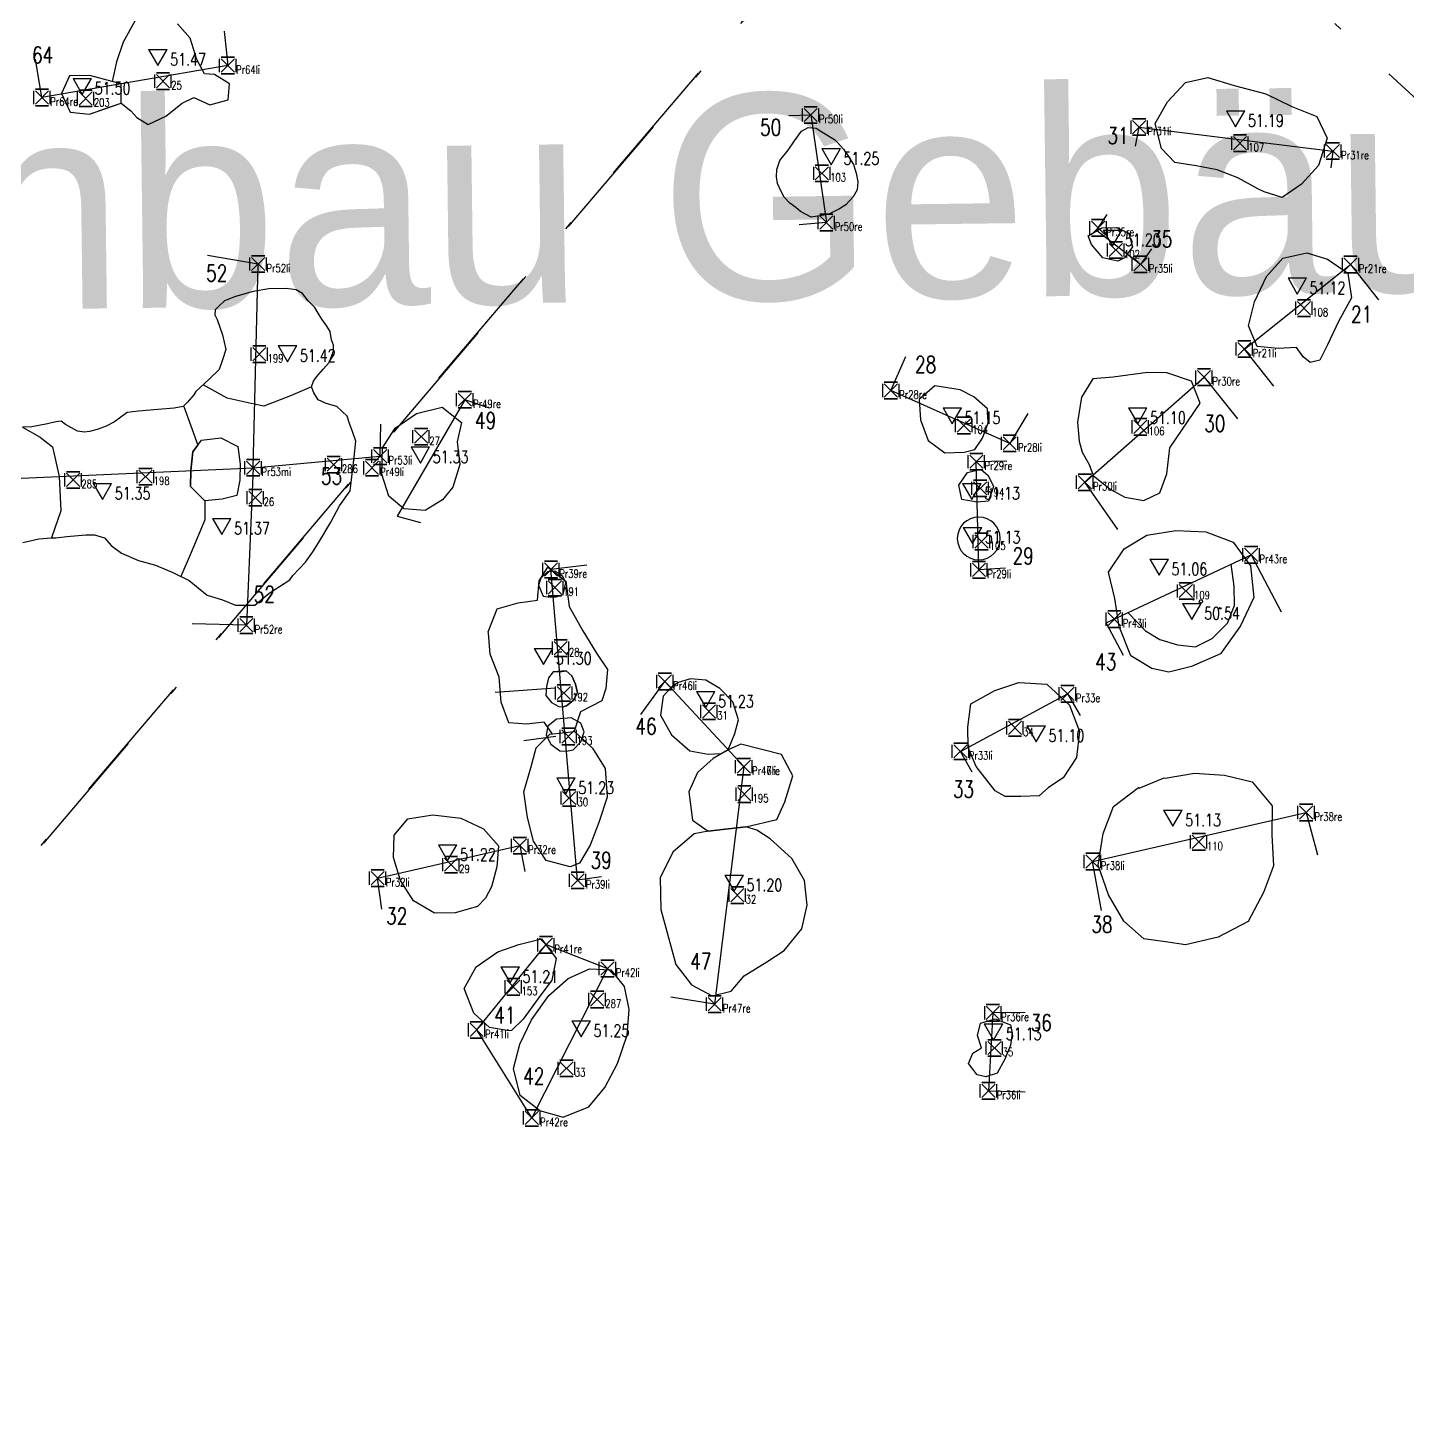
# Model space of a CAD drawing. Header units: metres. Extents: x 4462689 to 4462813, y 5793999 to 5794154.
# Drawn here: x 4462769.31 to 4462786.04, y 5794111.26 to 5794128.24 of the extents above; entities that cross this region are included whole.
import ezdxf

# ---------------------------------------------------------------- set-up
doc = ezdxf.new("R2010")
doc.units = ezdxf.units.M
doc.linetypes.add('STRICHPUNKT', pattern=[25.399999999999995, 12.7, -6.349999999999999, 0, -6.349999999999999])
doc.linetypes.add('STRICHPUNKTX2', pattern=[50.8, 25.4, -12.7, 0, -12.7])
for name, color, linetype in [('Befunde', 7, 'Continuous'), ('Flächengrenzen', 1, 'Continuous'), ('Grabungsgrenze', 102, 'STRICHPUNKTX2'), ('HÖHEN', 7, 'Continuous'), ('Koordinaten Befundmitte', 4, 'Continuous'), ('Parkplatz', 152, 'Continuous'), ('Pl2-Befunde', 7, 'Continuous'), ('Pl2-Keramik', 1, 'Continuous'), ('Pl2-Knochen', 5, 'Continuous'), ('Profile', 5, 'Continuous'), ('Profile Passpunkte', 5, 'Continuous')]:
    doc.layers.add(name, color=color, linetype=linetype)
doc.layers.get('0').off()
doc.styles.add('ROMANS', font='ROMANS.shx', dxfattribs={"width": 0.75})

# ---------------------------------------------------------------- blocks, each defined once
blk = doc.blocks.new('HP_FERTIG_OBERKANTE')
for p, q in [((-0.075, 0.1299038105676658), (0.075, 0.1299038105676658)), ((-0.075, 0.1299038105676658), (0, 0)), ((0, 0), (0.075, 0.1299038105676658))]:
    blk.add_line(p, q)
at = {"style": 'ROMANS', "width": 0.75}
blk.add_attdef('HÖHE', (0.1, 0), '', height=0.1, dxfattribs=at)
blk = doc.blocks.new('CONTROL')
for p, q in [((-0.1, 0.1, 0.1), (-0.1, 0.1, -0.1)), ((-0.1, -0.08, -0.1), (-0.1, 0.08, -0.1)), ((-0.1, -0.08, 0.1), (-0.1, 0.08, 0.1)), ((0.08, 0.1, 0.1), (-0.08, 0.1, 0.1)), ((-0.08, 0.1, -0.1), (0.08, 0.1, -0.1)), ((0.08, -0.08, 0.08), (-0.08, 0.08, -0.08)), ((-0.08, -0.08, -0.08), (0.08, 0.08, 0.08)), ((-0.08, 0.08, 0.08), (0.08, -0.08, -0.08)), ((0.08, 0.08, -0.08), (-0.08, -0.08, 0.08)), ((0.1, 0.1, -0.1), (0.1, 0.1, 0.1)), ((0.1, -0.08, -0.1), (0.1, 0.08, -0.1)), ((0.1, -0.08, 0.1), (0.1, 0.08, 0.1)), ((-0.1, -0.1, 0.1), (-0.1, -0.1, -0.1)), ((0.08, -0.1, 0.1), (-0.08, -0.1, 0.1)), ((-0.08, -0.1, -0.1), (0.08, -0.1, -0.1)), ((0.1, -0.1, -0.1), (0.1, -0.1, 0.1))]:
    blk.add_line(p, q)
at = {"style": 'ROMANS', "width": 0.75}
blk.add_attdef('NUMMER', (0.1, -0.1), '', height=0.1, dxfattribs=at)

msp = doc.modelspace()

# ---------------------------------------------------------------- linework, layer by layer
at = {"layer": 'Befunde'}
for points, elevation in [([(4462769.819973014, 5794127.214765286), (4462770.051973014, 5794127.188765287), (4462770.437973014, 5794127.325765287), (4462770.437718061, 5794127.558171793), (4462770.326973013, 5794127.587765286), (4462770.056973014, 5794127.660765286), (4462769.808973013, 5794127.655765286), (4462769.714973013, 5794127.442765288)], 51.43804729101563), ([(4462778.941559712, 5794126.977208203), (4462779.094860808, 5794126.884975522), (4462779.127470468, 5794126.851921898), (4462779.203742136, 5794126.765141171), (4462779.258466535, 5794126.690409208), (4462779.325851332, 5794126.578783008), (4462779.356746628, 5794126.476586248), (4462779.378912204, 5794126.36917955), (4462779.371900386, 5794126.273141587), (4462779.322424308, 5794126.188929563), (4462779.233752205, 5794126.088836632), (4462779.156039912, 5794126.043474275), (4462779.017934906, 5794125.974582644), (4462778.812269058, 5794125.941637984), (4462778.684344918, 5794126.007981623), (4462778.625432214, 5794126.059506675), (4462778.553118346, 5794126.10964184), (4462778.484216872, 5794126.182415908), (4462778.447732194, 5794126.250557954), (4462778.404300903, 5794126.348408021), (4462778.392430748, 5794126.428450972), (4462778.39673317, 5794126.520240295), (4462778.431209319, 5794126.627976391), (4462778.531129758, 5794126.755191022), (4462778.609211262, 5794126.865230195), (4462778.695013731, 5794126.982741011), (4462778.776173596, 5794127.030078207), (4462778.872687401, 5794127.020858319)], 51.24404729101562), ([(4462771.883767024, 5794122.943339273), (4462771.878268353, 5794122.747784716), (4462771.841887827, 5794122.564723657), (4462771.663473613, 5794122.516600149), (4462771.451306108, 5794122.497352165), (4462771.277711159, 5794122.670592535), (4462771.282529642, 5794122.865885485), (4462771.307647128, 5794123.093424956), (4462771.412728941, 5794123.233621259), (4462771.649011211, 5794123.262495364), (4462771.851535577, 5794123.156626485)], 51.30904729101562), ([(4462775.611973014, 5794121.635765286), (4462775.611973014, 5794121.635765286), (4462775.530113957, 5794121.559823752), (4462775.503973014, 5794121.476765286), (4462775.558973013, 5794121.341765286), (4462775.647973014, 5794121.328765287), (4462775.71797668, 5794121.334771959), (4462775.803461105, 5794121.362743609), (4462775.834659097, 5794121.505139834), (4462775.796055346, 5794121.581682309), (4462775.701151185, 5794121.643417226), (4462775.611973014, 5794121.635765286)], 51.27835459155577), ([(4462775.611973014, 5794121.635765286), (4462775.611973014, 5794121.635765286), (4462775.530113957, 5794121.559823752), (4462775.503973014, 5794121.476765286), (4462775.558973013, 5794121.341765286), (4462775.647973014, 5794121.328765287), (4462775.71797668, 5794121.334771959), (4462775.803461105, 5794121.362743609), (4462775.834659097, 5794121.505139834), (4462775.796055346, 5794121.581682309), (4462775.701151185, 5794121.643417226), (4462775.611973014, 5794121.635765286)], 51.27835459155577), ([(4462775.83864578, 5794120.437208607), (4462775.681973014, 5794120.423765287), (4462775.624973014, 5794120.350765285), (4462775.597973013, 5794120.244765287), (4462775.592973015, 5794120.136765286), (4462775.658973014, 5794120.050765286), (4462775.749973014, 5794120.001765286), (4462775.797286192, 5794119.999547481), (4462775.843529964, 5794120.009792948), (4462775.92485234, 5794120.073579084), (4462775.975236981, 5794120.169565478), (4462775.95191163, 5794120.275135019), (4462775.907248571, 5794120.374985964)], 51.27904729101562), ([(4462776.05653351, 5794119.693455328), (4462776.014960202, 5794119.798914608), (4462775.898170515, 5794119.863969733), (4462775.720973014, 5794119.848765286), (4462775.616973013, 5794119.764765286), (4462775.593973013, 5794119.653765287), (4462775.652973014, 5794119.543765287), (4462775.761973014, 5794119.463765286), (4462775.843679682, 5794119.458862886), (4462775.923356858, 5794119.477612841), (4462776.017135087, 5794119.575012244)], 51.22504729101563), ([(4462776.05653351, 5794119.693455328), (4462776.014960202, 5794119.798914608), (4462775.898170515, 5794119.863969733), (4462775.720973014, 5794119.848765286), (4462775.616973013, 5794119.764765286), (4462775.593973013, 5794119.653765287), (4462775.652973014, 5794119.543765287), (4462775.761973014, 5794119.463765286), (4462775.843679682, 5794119.458862886), (4462775.923356858, 5794119.477612841), (4462776.017135087, 5794119.575012244)], 51.22504729101563)]:
    msp.add_lwpolyline(points, close=True, dxfattribs=dict(at, elevation=elevation))
at = {"layer": 'Befunde', "elevation": -0.0079527089843765}
for points in [[(4462769.242103576, 5794121.992688661), (4462769.439186446, 5794122.037427219), (4462769.591477756, 5794122.050848941), (4462769.645227077, 5794122.050848941), (4462769.779601762, 5794122.064270665), (4462770.008038451, 5794122.086640054), (4462770.115538198, 5794122.086640054), (4462770.236475138, 5794122.050848941), (4462770.317099949, 5794121.956897548), (4462770.442516322, 5794121.862946155), (4462770.649313092, 5794121.772591624), (4462770.855354276, 5794121.718905176), (4462771.065874339, 5794121.629427617), (4462771.262956659, 5794121.53100239), (4462771.482435034, 5794121.352047271), (4462771.666080712, 5794121.298360825), (4462771.823391789, 5794121.23419396), (4462772.06078679, 5794121.23419396), (4462772.235473604, 5794121.377357966), (4462772.486305797, 5794121.538417528), (4462772.522139046, 5794121.592104199), (4462772.674871344, 5794121.753624211), (4462772.76470449, 5794121.879946678), (4462772.831891557, 5794121.987319795), (4462772.984182866, 5794122.237856694), (4462773.087776633, 5794122.436505465), (4462773.217671887, 5794122.619934418), (4462773.267309358, 5794123.029778048), (4462773.286196822, 5794123.221575594), (4462773.24527371, 5794123.341055977), (4462773.213794604, 5794123.422805783), (4462773.179129783, 5794123.525051962), (4462773.116171023, 5794123.584792043), (4462773.056360449, 5794123.64138813), (4462772.927295293, 5794123.679118707), (4462772.829686612, 5794123.723891157), (4462772.776171858, 5794123.808785177), (4462772.747840388, 5794123.88110234), (4462772.773024225, 5794123.950275064), (4462772.813947336, 5794124.006871153), (4462772.889497186, 5794124.098053603), (4462772.965047588, 5794124.182947623), (4462772.983935051, 5794124.230110845), (4462773.015414708, 5794124.315004865), (4462773.015414708, 5794124.387322028), (4462772.990231425, 5794124.450206322), (4462772.974491596, 5794124.553965632), (4462772.933568484, 5794124.61685015), (4462772.87375791, 5794124.701744171), (4462772.829429966, 5794124.775766893), (4462772.788506855, 5794124.84493984), (4462772.706660632, 5794124.923545208), (4462772.63740605, 5794125.014727659), (4462772.561855648, 5794125.058746888), (4462772.438688374, 5794125.074719704), (4462772.228168311, 5794125.07024587), (4462772.040043751, 5794125.038928591), (4462771.825044808, 5794124.976294478), (4462771.690670123, 5794124.927081642), (4462771.623482504, 5794124.859973695), (4462771.578690944, 5794124.815234916), (4462771.574212062, 5794124.757074412), (4462771.601087, 5794124.698914132), (4462771.668274067, 5794124.511011347), (4462771.708586748, 5794124.336530061), (4462771.668274067, 5794124.21126161), (4462771.627961937, 5794124.090466994), (4462771.507024997, 5794123.974146211), (4462771.345262636, 5794123.824585855), (4462771.318387698, 5794123.784320909), (4462771.24224232, 5794123.694843348), (4462771.188492446, 5794123.641156902), (4462771.080992698, 5794123.623261346), (4462770.883910379, 5794123.605365789), (4462770.646514827, 5794123.587470457), (4462770.512140694, 5794123.569574899), (4462770.354943866, 5794123.45619542), (4462770.25640243, 5794123.402508973), (4462770.144423802, 5794123.362244028), (4462770.054840679, 5794123.339874638), (4462769.992132492, 5794123.330926971), (4462769.907028802, 5794123.344348694), (4462769.763695804, 5794123.424878364), (4462769.709945931, 5794123.465143311), (4462769.642758864, 5794123.45619542), (4462769.544217429, 5794123.433826031), (4462769.35486373, 5794123.397742817), (4462769.23840567, 5794123.393268982)], [(4462772.747840388, 5794123.88110234), (4462772.493627517, 5794123.774116172), (4462772.168329528, 5794123.647429493), (4462772.0497286, 5794123.672537812), (4462771.72402109, 5794123.742444504), (4462771.434126692, 5794123.906746748)], [(4462771.197885908, 5794123.642720639), (4462771.367321933, 5794123.173040894), (4462771.307647128, 5794123.093424956), (4462771.282529642, 5794122.865885485), (4462771.277711159, 5794122.670592535), (4462771.451306108, 5794122.497352165), (4462771.451306108, 5794122.266057001), (4462771.287953824, 5794121.872650692), (4462771.161825071, 5794121.581508693)], [(4462769.23840567, 5794123.393268982), (4462769.455434589, 5794123.270523283), (4462769.604822538, 5794123.152498977), (4462769.684709449, 5794122.794416343), (4462769.703652031, 5794122.37878992), (4462769.591477756, 5794122.050848941)], [(4462774.975768116, 5794120.177949564), (4462775.710494272, 5794120.228880504)], [(4462775.323613424, 5794119.588823446), (4462775.712332303, 5794119.64126333)]]:
    msp.add_lwpolyline(points, dxfattribs=at)
at = {"layer": 'Befunde'}
msp.add_lwpolyline([(4462780.585955676, 5794122.041727346, 1), (4462781.105955675, 5794122.041727346, 1)], format="xyb", close=True, dxfattribs=at)
for points in [[(4462770.607973014, 5794128.325765286, 51.48004729101562), (4462770.462973014, 5794128.064765285, 51.47504729101562), (4462770.379973014, 5794127.825765286, 51.48304729101563), (4462770.326973013, 5794127.587765286, 51.48704729101562), (4462770.056973014, 5794127.660765286, 51.48304729101563), (4462769.808973013, 5794127.655765286, 51.48104729101562), (4462769.714973013, 5794127.442765288, 51.46704729101562), (4462769.819973014, 5794127.214765286, 51.43804729101563), (4462770.051973014, 5794127.188765287, 51.47504729101562), (4462770.303973013, 5794127.279765286, 51.46804729101563), (4462770.437973014, 5794127.325765287, 51.46804729101563), (4462770.553973014, 5794127.229765286, 51.45104729101562), (4462770.626973014, 5794127.150765286, 51.42204729101562), (4462770.764973013, 5794127.066765287, 51.43804729101563), (4462770.979973014, 5794127.165765286, 51.43004729101562), (4462771.175973013, 5794127.323765287, 51.44804729101562), (4462771.320973015, 5794127.391765287, 51.45604729101562), (4462771.514973013, 5794127.304765286, 51.44204729101563), (4462771.734973014, 5794127.362765286, 51.45604729101562), (4462771.750973014, 5794127.559765286, 51.45304729101563), (4462771.569973014, 5794127.672765287, 51.44704729101562), (4462771.448973014, 5794127.678765287, 51.43304729101562), (4462771.356973013, 5794127.853765287, 51.43104729101562), (4462771.274973015, 5794128.112765287, 51.44504729101562), (4462771.120973014, 5794128.285765286, 51.47504729101562)], [(4462775.666973014, 5794119.675765286, 51.21504729101562), (4462775.569973015, 5794119.811765287, 51.24504729101563), (4462775.359973014, 5794119.787765287, 51.23004729101563), (4462775.143973013, 5794119.804765285, 51.22304729101562), (4462775.049973013, 5794120.053765286, 51.26804729101563), (4462775.025973014, 5794120.357765287, 51.26704729101562), (4462774.916973013, 5794120.635765287, 51.28004729101562), (4462774.893973013, 5794120.893765287, 51.28804729101563), (4462774.889973013, 5794120.908765287, 51.28804729101563), (4462775.000973014, 5794121.185765286, 51.28704729101563), (4462775.254973013, 5794121.261765286, 51.27504729101563), (4462775.488973014, 5794121.293765287, 51.27504729101563), (4462775.509973013, 5794121.528765288, 51.27404729101562), (4462775.616973013, 5794121.693765287, 51.26904729101562), (4462775.834973013, 5794121.521765285, 51.25704729101562), (4462775.874973013, 5794121.214765286, 51.24404729101562), (4462776.038973014, 5794120.921765286, 51.24604729101562), (4462776.207973014, 5794120.647765287, 51.22504729101563), (4462776.340973014, 5794120.452765286, 51.24104729101562), (4462776.318150484, 5794120.221798533, 51.21804729101563), (4462776.271973013, 5794120.070765286, 51.21904729101562), (4462776.012973014, 5794119.936765286, 51.23104729101562), (4462775.935973015, 5794119.702765287, 51.23504729101562)], [(4462775.76088615, 5794120.423765287, 51.27145948955032), (4462775.681973014, 5794120.423765287, 51.27904729101562), (4462775.624973014, 5794120.350765285, 51.28004729101562), (4462775.597973013, 5794120.244765287, 51.27204729101562), (4462775.592973015, 5794120.136765286, 51.25504729101563), (4462775.658973014, 5794120.050765286, 51.24704729101562), (4462775.749973014, 5794120.001765286, 51.26004729101563), (4462775.797286195, 5794119.999547481, 51.25561168027275)], [(4462775.76088615, 5794120.423765287, 51.27145948955032), (4462775.83864578, 5794120.437208607, 51.27904729101562), (4462775.907248571, 5794120.374985964, 51.28004729101562), (4462775.95191163, 5794120.275135019, 51.27204729101562), (4462775.975236981, 5794120.169565478, 51.25504729101563), (4462775.92485234, 5794120.073579084, 51.24704729101562), (4462775.843529964, 5794120.009792948, 51.26004729101563), (4462775.797286195, 5794119.999547481, 51.25561168027275)], [(4462775.514973014, 5794115.098765287, 51.21804729101563), (4462775.281166948, 5794115.283437222, 51.18304729101563), (4462775.19961462, 5794115.608931028, 51.18004729101563), (4462775.274490742, 5794115.904977588, 51.18204729101562), (4462775.418334826, 5794116.1981224, 51.18804729101563), (4462775.627456997, 5794116.496814411, 51.18604729101562), (4462775.862540295, 5794116.700558966, 51.18304729101563), (4462776.120920901, 5794116.81979177, 51.15504729101562), (4462776.382973015, 5794116.806765287, 51.17404729101561)], [(4462775.514973014, 5794115.098765287, 51.21804729101563), (4462775.801973014, 5794115.018765286, 51.18304729101563), (4462776.112973013, 5794115.144765286, 51.18004729101563), (4462776.307973014, 5794115.379765286, 51.18204729101562), (4462776.459973014, 5794115.668765287, 51.18804729101563), (4462776.577973014, 5794116.013765286, 51.18604729101562), (4462776.603973013, 5794116.323765287, 51.18304729101563), (4462776.547973014, 5794116.602765286, 51.15504729101562), (4462776.382973014, 5794116.806765287, 51.17404729101561)]]:
    msp.add_polyline3d(points, dxfattribs=at)
for points in [[(4462784.234973014, 5794126.284765286, 51.11804729101563), (4462783.989973014, 5794126.418765286, 51.13304729101563), (4462783.738973014, 5794126.515765286, 51.12804729101562), (4462783.484973014, 5794126.563765287, 51.16904729101563), (4462783.224973013, 5794126.603765286, 51.18604729101562), (4462783.064973014, 5794126.775765286, 51.21804729101563), (4462782.988973014, 5794127.076765287, 51.20804729101562), (4462783.136973014, 5794127.338765287, 51.21204729101562), (4462783.356973014, 5794127.573765287, 51.22604729101562), (4462783.627973014, 5794127.634765287, 51.19704729101562), (4462783.945973014, 5794127.537765286, 51.19804729101563), (4462784.330973014, 5794127.438765287, 51.15304729101563), (4462784.644973013, 5794127.283765288, 51.14304729101562), (4462784.949973014, 5794127.160765286, 51.17804729101563), (4462785.074973014, 5794126.900765286, 51.16404729101562), (4462784.967973014, 5794126.566765287, 51.13904729101562), (4462784.763973013, 5794126.339765285, 51.11804729101563), (4462784.529973014, 5794126.177765287, 51.11904729101562), (4462784.308973013, 5794126.249765286, 51.11904729101562)], [(4462782.535973014, 5794125.406765287, 51.16704729101562), (4462782.351973014, 5794125.445765287, 51.17204729101562), (4462782.214973014, 5794125.607765287, 51.17904729101562), (4462782.171973014, 5794125.714765287, 51.17104729101562), (4462782.337973014, 5794125.811765286, 51.18404729101563), (4462782.515973014, 5794125.813765288, 51.17604729101562), (4462782.665973015, 5794125.744765286, 51.18304729101563), (4462782.711973014, 5794125.581765286, 51.16604729101562), (4462782.612973014, 5794125.447765288, 51.16804729101563)], [(4462784.782973013, 5794124.247765287, 51.06104729101562), (4462784.700973014, 5794124.359765286, 51.08104729101562), (4462784.479973014, 5794124.347765286, 51.08704729101562), (4462784.226973014, 5794124.369765285, 51.07104729101561), (4462784.117973013, 5794124.620765286, 51.07604729101562), (4462784.190973015, 5794124.912765287, 51.08804729101563), (4462784.336973014, 5794125.219765286, 51.09704729101562), (4462784.534973014, 5794125.444765286, 51.09504729101562), (4462784.828973013, 5794125.506765286, 51.08404729101562), (4462785.077973014, 5794125.431765286, 51.10104729101561), (4462785.323973014, 5794125.259765286, 51.10404729101562), (4462785.368973014, 5794124.961765286, 51.09204729101563), (4462785.211973014, 5794124.673765288, 51.08604729101561), (4462785.077973014, 5794124.389765285, 51.05404729101562), (4462784.985973014, 5794124.206765286, 51.03704729101562), (4462784.868973014, 5794124.177765286, 51.05804729101563)], [(4462782.062973014, 5794123.223765287, 51.08804729101562), (4462782.102973014, 5794123.088765287, 51.10904729101562), (4462782.186973014, 5794122.939765286, 51.08704729101562), (4462782.232973014, 5794122.803765286, 51.00104729101562), (4462782.439973014, 5794122.640765286, 51.08204729101562), (4462782.617973013, 5794122.541765286, 51.06204729101563), (4462782.847973015, 5794122.502765286, 51.04404729101562), (4462783.044973014, 5794122.595765286, 51.04104729101562), (4462783.129973013, 5794122.825765287, 51.03804729101563), (4462783.163973013, 5794123.140765286, 51.05804729101563), (4462783.531973014, 5794123.681765285, 51.04804729101562), (4462783.429973013, 5794123.951765286, 51.06004729101563), (4462783.129973013, 5794124.050765287, 51.07504729101562), (4462782.895396401, 5794124.055802208, 51.07504729101562), (4462782.477973014, 5794123.998765287, 51.09204729101563), (4462782.230973014, 5794123.980765285, 51.11604729101562), (4462782.091973014, 5794123.754765286, 51.10604729101562), (4462782.045973014, 5794123.452765287, 51.09804729101562)], [(4462780.670973014, 5794123.089765285, 51.11404729101562), (4462780.797973015, 5794123.122765287, 51.10304729101563), (4462780.892973014, 5794123.256765287, 51.12204729101563), (4462780.96081548, 5794123.445452695, 51.13204729101562), (4462780.951973013, 5794123.614765286, 51.11504729101563), (4462780.786973014, 5794123.758765286, 51.15104729101562), (4462780.619973014, 5794123.843765287, 51.13804729101563), (4462780.314973015, 5794123.895765286, 51.14604729101562), (4462780.124554538, 5794123.726756517, 51.17719107732245), (4462780.140973014, 5794123.479765286, 51.16204729101562), (4462780.231973014, 5794123.231765285, 51.14704729101562), (4462780.433973013, 5794123.081765286, 51.14004729101562)], [(4462774.127973014, 5794122.380765286, 51.29204729101562), (4462773.869973014, 5794122.399765285, 51.28904729101562), (4462773.685973015, 5794122.556765286, 51.29804729101563), (4462773.600973014, 5794122.820765286, 51.31404729101562), (4462773.607973014, 5794123.142765287, 51.33804729101562), (4462773.762973013, 5794123.380765285, 51.35504729101562), (4462774.021973014, 5794123.558765286, 51.33804729101562), (4462774.331973013, 5794123.635765286, 51.32804729101563), (4462774.569973014, 5794123.447765286, 51.30804729101562), (4462774.514973014, 5794123.214765286, 51.29304729101562), (4462774.546973014, 5794122.937765287, 51.30304729101563), (4462774.462973015, 5794122.663765286, 51.29504729101562), (4462774.336973014, 5794122.508765286, 51.29804729101563)], [(4462780.82835867, 5794122.481341668, 51.09904729101562), (4462780.640373927, 5794122.51331392, 51.12204729101563), (4462780.60503326, 5794122.686821448, 51.12704729101562), (4462780.709511521, 5794122.843574201, 51.12904729101562), (4462780.872973014, 5794122.880765286, 51.11404729101562), (4462780.959473014, 5794122.806765288, 51.11204729101562), (4462781.026039956, 5794122.67160218, 51.10004729101563), (4462780.96392824, 5794122.495989693, 51.10804729101563)], [(4462782.944973014, 5794120.464765286, 51.07304729101563), (4462782.692973013, 5794120.618765287, 51.07304729101563), (4462782.551973014, 5794120.973765286, 51.04304729101563), (4462782.497973013, 5794121.311765286, 51.05104729101562), (4462782.421973014, 5794121.630765285, 51.06304729101562), (4462782.611973014, 5794121.917765287, 51.06604729101562), (4462782.885973013, 5794122.081765286, 51.05304729101563), (4462783.235973015, 5794122.138765287, 51.07104729101561), (4462783.600973014, 5794122.120765287, 51.06304729101562), (4462783.931973014, 5794121.995765286, 51.04204729101562), (4462784.145973015, 5794121.708765287, 51.02904729101562), (4462784.182973014, 5794121.324765286, 51.04304729101563), (4462784.020973014, 5794120.979765286, 51.03204729101562), (4462783.781973014, 5794120.640765286, 51.02604729101562), (4462783.428973014, 5794120.486765287, 51.02704729101562), (4462783.152973013, 5794120.418765287, 51.05804729101563)], [(4462777.111274788, 5794120.231463511, 51.12574551647126), (4462777.016423938, 5794120.127172326, -0.0079527089843765), (4462776.98522624, 5794119.895367052, -0.0079527089843765), (4462777.116702254, 5794119.657108122, -0.0079527089843765), (4462777.33839976, 5794119.465486176, -0.0079527089843765), (4462777.563294905, 5794119.42405095, -0.0079527089843765), (4462777.722724257, 5794119.430496597, 27.88651737102214), (4462777.804512538, 5794119.478136551, 51.08585657707507), (4462777.885973014, 5794119.674765286, 51.20804729101562), (4462777.929973014, 5794119.838765286, 51.20704729101563), (4462777.862973013, 5794120.060765286, 51.20404729101561), (4462777.705266801, 5794120.220901064, 51.20704729101563), (4462777.532973014, 5794120.322765287, 51.21304729101563), (4462777.347973014, 5794120.337765287, 51.21904729101562), (4462777.197973013, 5794120.292765287, 51.20604729101562), (4462777.111274788, 5794120.231463511, 51.12574551647126)], [(4462781.579973014, 5794118.919765286, 51.10104729101561), (4462781.355198227, 5794118.911002585, 51.11004729101562), (4462781.165916857, 5794118.908414662, 51.11204729101562), (4462781.046642352, 5794118.978281481, 51.12104729101562), (4462780.816571041, 5794119.272691471, 51.16004729101562), (4462780.716328869, 5794119.506924442, 51.1283989301791), (4462780.712383964, 5794119.753233029, 51.14504729101562), (4462780.749973013, 5794120.036765287, 51.13304729101563), (4462781.041973014, 5794120.195765287, 51.13004729101563), (4462781.331973014, 5794120.291765286, 51.12904729101562), (4462781.670973014, 5794120.274765285, 51.11304729101562), (4462781.947973014, 5794120.019765285, 51.13604729101562), (4462782.068973014, 5794119.700765286, 51.11104729101562), (4462782.030973015, 5794119.381765287, 51.09704729101562), (4462781.870973014, 5794119.135765286, 51.08904729101563), (4462781.693973014, 5794119.017765287, 51.10704729101563)], [(4462775.886973014, 5794118.056765285, 51.17804729101563), (4462775.885973014, 5794118.059765286, 51.17804729101563), (4462775.596973014, 5794118.132765287, 51.19304729101562), (4462775.443973014, 5794118.369765286, 51.20304729101563), (4462775.369973014, 5794118.655765287, 51.20804729101562), (4462775.325973014, 5794118.967765286, 51.19804729101563), (4462775.409973014, 5794119.256765286, 51.19504729101563), (4462775.475973014, 5794119.501765286, 51.21504729101562), (4462775.640973013, 5794119.665765286, 51.22404729101562), (4462775.940973014, 5794119.698765286, 51.23204729101562), (4462776.158973014, 5794119.498765287, 51.21204729101562), (4462776.310973015, 5794119.249765286, 51.18804729101563), (4462776.334973013, 5794118.902765287, 51.18004729101563), (4462776.232973014, 5794118.592765287, 51.16904729101563), (4462776.128973013, 5794118.320765286, 51.17104729101562), (4462776.001973014, 5794118.101765286, 51.17404729101561)], [(4462777.804512538, 5794119.47813655, 51.0858565765811), (4462777.624383492, 5794119.37321517, -0.0079527089843765), (4462777.431466206, 5794119.199942289, -0.0079527089843765), (4462777.325361207, 5794118.968911553, -0.0079527089843765), (4462777.373590693, 5794118.622365565, -0.0079527089843765), (4462777.560382612, 5794118.487959621, 51.19348757426355), (4462778.019973013, 5794118.543765287, 51.19304729101562), (4462778.396053951, 5794118.631991912, -0.0079527089843765), (4462778.492512923, 5794118.843769954, -0.0079527089843765), (4462778.588971237, 5794119.161437129, -0.0079527089843765), (4462778.453929465, 5794119.421346677, -0.0079527089843765), (4462777.957866999, 5794119.544036703, 41.56274945883084)], [(4462783.138973013, 5794117.142765286, 51.09304729101562), (4462782.848973013, 5794117.182765286, 51.09304729101562), (4462782.604973014, 5794117.396765286, 51.08704729101562), (4462782.420973014, 5794117.715765286, 51.08104729101562), (4462782.296973014, 5794118.077765286, 51.10004729101563), (4462782.355973015, 5794118.459765286, 51.10704729101563), (4462782.481973014, 5794118.787765287, 51.07904729101562), (4462782.785973014, 5794119.017765287, 51.08704729101562), (4462782.791973013, 5794119.010765286, 51.06504729101562), (4462783.097973014, 5794119.135765286, 51.08804729101563), (4462783.106973013, 5794119.133765287, 51.08804729101563), (4462783.462973014, 5794119.191765287, 51.06604729101562), (4462783.828973014, 5794119.169765287, 51.00404729101562), (4462784.163973013, 5794119.087765286, 51.02304729101563), (4462784.406973013, 5794118.795765286, 51.00304729101562), (4462784.404973014, 5794118.443765287, 51.02504729101562), (4462784.424973014, 5794118.069765286, 51.06304729101562), (4462784.300973013, 5794117.743765286, 51.05204729101562), (4462784.114973014, 5794117.392765286, 51.01704729101562), (4462783.749973014, 5794117.204765286, 51.03104729101562), (4462783.355973014, 5794117.108765288, 51.05704729101562)], [(4462774.763973014, 5794117.574765286, 51.17404729101561), (4462774.492973013, 5794117.498765286, 51.17104729101562), (4462774.239973014, 5794117.492765287, 51.18404729101563), (4462773.985973014, 5794117.644765285, 51.22504729101563), (4462773.826973013, 5794117.891765286, 51.23104729101562), (4462773.741973014, 5794118.171765286, 51.21904729101562), (4462773.750973014, 5794118.441765286, 51.21704729101562), (4462773.916973013, 5794118.637765286, 51.24804729101562), (4462774.221973013, 5794118.686765286, 51.20504729101562), (4462774.561973014, 5794118.648765287, 51.18504729101562), (4462774.836973014, 5794118.516765286, 51.18704729101562), (4462775.017973014, 5794118.309765285, 51.19004729101562), (4462774.998973014, 5794118.055765286, 51.17604729101562), (4462774.933973014, 5794117.814765286, 51.19604729101562), (4462774.860973014, 5794117.674765287, 51.18904729101561)], [(4462778.152973013, 5794118.499765286, 51.17304729101562), (4462778.019973013, 5794118.543765287, 51.19304729101562), (4462777.560382612, 5794118.487959621, 51.19348757426355), (4462777.392973014, 5794118.456765287, 51.19504729101563), (4462777.134973014, 5794118.232765287, 51.17804729101563), (4462776.977973014, 5794117.924765286, 51.20304729101563), (4462776.985973015, 5794117.537765287, 51.15904729101562), (4462777.168038541, 5794116.873191651, 51.16601094985097), (4462777.359973014, 5794116.623765287, 51.18104729101562), (4462777.612027553, 5794116.489765285, 51.07904729101562), (4462777.842973014, 5794116.547765287, 51.17704729101562), (4462777.999973014, 5794116.732765287, 51.17304729101562), (4462778.272973014, 5794116.905765287, 51.15104729101562), (4462778.48582899, 5794117.04065204, 51.13389406217362), (4462778.698973013, 5794117.304765286, 51.13904729101562), (4462778.761973014, 5794117.591765286, 51.16204729101562), (4462778.730973014, 5794117.891765286, 51.15804729101562), (4462778.577973014, 5794118.156765287, 51.15404729101562), (4462778.314666407, 5794118.396869491, 51.16102050961115)], [(4462775.144973013, 5794116.064765286, 51.16004729101562), (4462774.905973014, 5794116.106765286, 51.16604729101562), (4462774.717973014, 5794116.281765286, 51.15004729101563), (4462774.598973013, 5794116.580765286, 51.16804729101563), (4462774.747973013, 5794116.844765286, 51.16604729101562), (4462775.007973014, 5794117.025765285, 51.16504729101563), (4462775.264973013, 5794117.115765287, 51.15904729101562), (4462775.538973014, 5794117.183765287, 51.15104729101562), (4462775.718973013, 5794116.944765286, 51.16004729101562), (4462775.664973015, 5794116.679765286, 51.16704729101562), (4462775.496973013, 5794116.460765287, 51.16904729101563), (4462775.314973014, 5794116.206765287, 51.17104729101562), (4462775.174973014, 5794116.069765285, 51.15804729101562)], [(4462780.825973014, 5794115.530765286, 51.06304729101562), (4462780.722973014, 5794115.670765286, 51.07804729101562), (4462780.773973014, 5794115.796765287, 51.09404729101562), (4462780.880973014, 5794115.858765287, 51.09304729101562), (4462780.830973014, 5794116.009765286, 51.09904729101562), (4462780.867973013, 5794116.159765287, 51.12304729101563), (4462781.044973014, 5794116.213765287, 51.10204729101562), (4462781.230973014, 5794116.137765287, 51.10304729101563), (4462781.252380765, 5794116.037171565, 51.08804729101563), (4462781.231973013, 5794115.892765286, 51.07604729101562), (4462781.160973015, 5794115.723765287, 51.08304729101562), (4462781.070973014, 5794115.552765287, 51.08104729101562), (4462780.930973013, 5794115.509765285, 51.08004729101562)]]:
    msp.add_polyline3d(points, close=True, dxfattribs=at)
at = {"layer": 'Flächengrenzen', "linetype": 'STRICHPUNKT', "ltscale": 0.125, "elevation": 52.20604729101562}
msp.add_lwpolyline([(4462726.946180135, 5794121.278952046), (4462753.060954274, 5794099.048217193), (4462781.134292995, 5794132.022746238), (4462754.987396325, 5794154.293146725)], close=True, dxfattribs=at)
at = {"layer": 'Flächengrenzen', "linetype": 'STRICHPUNKT', "ltscale": 0.125, "extrusion": (0.0052257869319254, 0.0159285599688569, 0.9998594761906598), "elevation": 115666.1395318161}
msp.add_lwpolyline([(-2434188.057340569, -6895576.564276193), (-2434189.662469127, -6895576.212089971), (-2434193.875100779, -6895574.381464728), (-2434192.187789481, -6895570.530456454), (-2434199.926229467, -6895566.270976843), (-2434206.38964229, -6895563.834613588), (-2434212.853055116, -6895561.398250333), (-2434223.517012133, -6895553.698790531), (-2434223.517012133, -6895553.698790531), (-2434226.672809316, -6895556.895610889), (-2434231.884430013, -6895570.452308188), (-2434238.603793206, -6895585.914816256), (-2434247.530232919, -6895606.078540496), (-2434207.542706095, -6895624.437306605), (-2434191.147118973, -6895584.348877421), (-2434188.057340569, -6895576.564276193)], close=True, dxfattribs=at)
at = {"layer": 'Grabungsgrenze', "linetype": 'STRICHPUNKT', "ltscale": 0.25, "extrusion": (0.0052257869319254, 0.0159285599688569, 0.9998594761906598), "elevation": 115666.1395318162}
msp.add_lwpolyline([(-2434247.530232922, -6895606.078540501), (-2434207.542706097, -6895624.437306608), (-2434196.756586842, -6895628.77354196), (-2434187.945192682, -6895632.45740903), (-2434175.751821678, -6895637.447434158), (-2434172.079705773, -6895628.439071706), (-2434166.657151827, -6895615.136569126), (-2434159.389753434, -6895597.308332334), (-2434155.444996382, -6895587.631916328), (-2434151.631965572, -6895571.174017353), (-2434179.972000374, -6895559.445580714), (-2434181.868468463, -6895569.509578764), (-2434184.04907192, -6895577.443742825), (-2434188.05734057, -6895576.564276198), (-2434189.664223279, -6895576.211327697), (-2434193.874879119, -6895574.381561053), (-2434192.187789483, -6895570.530456458), (-2434199.926229467, -6895566.270976847), (-2434209.621348705, -6895562.616431964), (-2434212.853055117, -6895561.398250338), (-2434223.517012135, -6895553.698790537), (-2434226.672809318, -6895556.895610893), (-2434233.542612047, -6895574.268094346), (-2434238.603793207, -6895585.91481626)], close=True, dxfattribs=at)
at = {"layer": 'Pl2-Befunde'}
msp.add_polyline3d([(4462782.658833502, 5794121.141169612, 50.51791488352391), (4462782.870973014, 5794120.918765287, 50.52304729101563), (4462783.043973013, 5794120.815765286, 50.51004729101562), (4462783.256973014, 5794120.751765286, 50.51204729101563), (4462783.475973013, 5794120.725765286, 50.52004729101562), (4462783.678973013, 5794120.825765286, 50.52104729101562), (4462783.864973014, 5794121.012765287, 50.51104729101562), (4462783.948973014, 5794121.227765287, 50.51604729101562), (4462783.946973013, 5794121.464765286, 50.51104729101562), (4462783.908839536, 5794121.728521845, 50.51899176568159)], dxfattribs=at)
at = {"layer": 'Pl2-Keramik', "color": 220}
msp.add_circle((4462783.776973013, 5794121.193765287, 50.56204729101562), 0.01, dxfattribs=at)
at = {"layer": 'Pl2-Knochen', "color": 220}
for centre, radius in [((4462783.450973014, 5794121.303765287, 50.55904729101563), 0.01), ((4462783.542973014, 5794121.277765287, 50.54104729101562), 0.02)]:
    msp.add_circle(centre, radius, dxfattribs=at)
at = {"layer": 'Profile'}
for points in [[(4462771.687473014, 5794128.198265288, 51.43254729101562), (4462771.731973013, 5794127.780765286, 51.44204729101563), (4462769.475973013, 5794127.392765286, 51.46304729101562), (4462769.397870516, 5794127.858844477, 51.49550547192013)], [(4462778.541453754, 5794127.176187068, 51.27812958022829), (4462778.805973014, 5794127.180765286, 51.24404729101562), (4462778.996973013, 5794125.875765287, 51.23204729101562), (4462778.666474873, 5794125.849348916, 51.24026571726187)], [(4462782.747782121, 5794126.801218038, 51.23472873313959), (4462782.793973014, 5794127.033765287, 51.23504729101562), (4462785.143973014, 5794126.742765286, 51.16704729101562), (4462785.118095456, 5794126.541332023, 51.15969571205337)], [(4462782.943864873, 5794125.558325069, 51.13960308071208), (4462782.809973013, 5794125.367765286, 51.12904729101562), (4462782.273973014, 5794125.780765287, 51.16604729101562), (4462782.404608822, 5794125.973377153, 51.1824527180726)], [(4462767.536973013, 5794123.453765287, 51.34904729101562), (4462767.590973014, 5794122.700765286, 51.40004729101562), (4462772.039973014, 5794122.899765285, 51.40404729101562), (4462772.100973014, 5794125.371765286, 51.39604729101562), (4462771.484973014, 5794125.476765286, 51.42104729101562)], [(4462784.425973014, 5794123.889765286, 51.08404729101562), (4462784.069973014, 5794124.340765286, 51.07204729101562), (4462785.358973014, 5794125.365765287, 51.09304729101562), (4462785.696973013, 5794124.937765286, 51.09704729101562)], [(4462781.439973015, 5794123.557765287, 51.11504729101563), (4462781.221973013, 5794123.195765287, 51.13704729101563), (4462779.779973014, 5794123.836765286, 51.19504729101563), (4462779.959973014, 5794124.251765286, 51.21004729101563)], [(4462782.532973013, 5794122.149765286, 51.07504729101562), (4462782.132973014, 5794122.723765286, 51.10104729101561), (4462783.579973014, 5794123.998765287, 51.07604729101562), (4462783.986973014, 5794123.494765286, 51.05104729101562)], [(4462774.907069764, 5794123.623797529, 51.32004729101563), (4462774.608973014, 5794123.725765286, 51.34004729101562), (4462773.785755744, 5794122.314036171, 51.28904729101562), (4462774.068999474, 5794122.235958083, 51.30904729101562)], [(4462772.039973014, 5794122.899765286, 51.40404729101562), (4462773.580973014, 5794123.040765287, 51.30904729101562), (4462773.588890486, 5794123.426940166, 51.32004729101563)], [(4462772.039973014, 5794122.899765286, 51.40404729101562), (4462771.956973013, 5794120.988765286, 51.34804729101563), (4462771.300187442, 5794121.005534444, 51.33004729101562)], [(4462781.171973015, 5794121.680765285, 51.10604729101562), (4462780.848973014, 5794121.661765286, 51.09904729101562), (4462780.815973014, 5794122.973765287, 51.11704729101562), (4462781.186973014, 5794122.984765285, 51.12804729101562)], [(4462776.268973013, 5794117.934765286, 51.17804729101563), (4462775.977973014, 5794117.893765286, 51.17904729101562), (4462775.653973014, 5794121.669765286, 51.28504729101562), (4462776.088973013, 5794121.722765286, 51.29804729101563)], [(4462782.601174358, 5794120.620757877, 51.06142872603382), (4462782.393770111, 5794121.017235739, 51.05504729101562), (4462784.151973013, 5794121.842765287, 51.02504729101562), (4462784.514973013, 5794121.152765288, 51.03904729101562)], [(4462776.745973014, 5794119.905765286, 51.21104729101562), (4462777.036973013, 5794120.305765286, 51.20004729101562), (4462777.994973014, 5794119.272765287, 51.19904729101563), (4462777.639973014, 5794116.389765285, 51.17904729101562), (4462777.107973014, 5794116.473765286, 51.16704729101562)], [(4462780.76712683, 5794119.207574571, 51.13278575154265), (4462780.624973014, 5794119.457765287, 51.12804729101562), (4462781.923973014, 5794120.156765286, 51.13304729101563), (4462782.075065787, 5794119.893335881, 51.12012857810485)], [(4462782.333973014, 5794117.525765285, 51.05704729101562), (4462782.225973014, 5794118.121765286, 51.11504729101563), (4462784.818973014, 5794118.715765286, 51.01604729101562), (4462784.957973014, 5794118.203765286, 51.03504729101562)], [(4462773.602940623, 5794117.543224938, 51.25581886937411), (4462773.549973014, 5794117.918765286, 51.24204729101562), (4462775.275973014, 5794118.314765285, 51.21104729101562), (4462775.336815496, 5794118.001158077, 51.18867873116487)], [(4462781.409973014, 5794116.289765286, 51.12004729101562), (4462781.017973013, 5794116.285765286, 51.11404729101562), (4462780.963973013, 5794115.338765286, 51.09404729101562), (4462781.410973014, 5794115.327765287, 51.09504729101562)]]:
    msp.add_polyline3d(points, dxfattribs=at)
msp.add_polyline3d([(4462775.421973014, 5794115.009765286, 51.22204729101562), (4462774.752973015, 5794116.077765287, 51.15804729101562), (4462775.596973014, 5794117.112765287, 51.17204729101562), (4462776.340973014, 5794116.823765287, 51.18404729101563)], close=True, dxfattribs=at)

# ---------------------------------------------------------------- block references
at = {"layer": 'HÖHEN', "xscale": 1.5, "yscale": 1.5, "zscale": 1.5}
for p, values in [((4462770.882973014, 5794127.779765286, 51.45704729101563), {'HÖHE': '51.47'}), ((4462769.965973014, 5794127.429765286, 51.48904729101563), {'HÖHE': '51.50'}), ((4462783.963973014, 5794127.037765287, 51.18104729101562), {'HÖHE': '51.19'}), ((4462779.054973013, 5794126.577765287, 51.24304729101563), {'HÖHE': '51.25'}), ((4462782.469973014, 5794125.589765286, 51.18804729101563), {'HÖHE': '51.20'}), ((4462784.711973013, 5794125.007765286, 51.11004729101562), {'HÖHE': '51.12'}), ((4462772.456973014, 5794124.186765286, 51.41504729101562), {'HÖHE': '51.42'}), ((4462780.524973014, 5794123.430765286, 51.13704729101563), {'HÖHE': '51.15'}), ((4462782.774973014, 5794123.431765286, 51.09004729101562), {'HÖHE': '51.10'}), ((4462774.068973014, 5794122.956765287, 51.32304729101562), {'HÖHE': '51.33'}), ((4462770.208973013, 5794122.514765286, 51.33904729101562), {'HÖHE': '51.35'}), ((4462780.761973014, 5794122.515765287, 51.12204729101563), {'HÖHE': '51.13'}), ((4462771.657973013, 5794122.089765286, 51.36104729101562), {'HÖHE': '51.37'}), ((4462780.76983592, 5794121.981470523, 51.12204729101563), {'HÖHE': '51.13'}), ((4462783.035557242, 5794121.595087339, 51.05304729101563), {'HÖHE': '51.06'}), ((4462783.431973014, 5794121.058765287, 50.52904729101562), {'HÖHE': '50.54'}), ((4462775.563275942, 5794120.512437209, 51.28904729101562), {'HÖHE': '51.30'}), ((4462777.531973014, 5794119.990765286, 51.22304729101562), {'HÖHE': '51.23'}), ((4462781.542876464, 5794119.573430024, 51.12404729101562), {'HÖHE': '51.10'}), ((4462775.835973014, 5794118.940765286, 51.22104729101562), {'HÖHE': '51.23'}), ((4462783.201973013, 5794118.548765287, 51.12404729101562), {'HÖHE': '51.13'}), ((4462774.399973015, 5794118.130765286, 51.21504729101562), {'HÖHE': '51.22'}), ((4462777.876973014, 5794117.760765287, 51.19404729101562), {'HÖHE': '51.20'}), ((4462775.157973013, 5794116.648765288, 51.20204729101562), {'HÖHE': '51.21'}), ((4462776.020973015, 5794115.992765287, 51.23904729101562), {'HÖHE': '51.25'}), ((4462781.023973014, 5794115.954765286, 51.12004729101562), {'HÖHE': '51.13'})]:
    msp.add_blockref('HP_FERTIG_OBERKANTE', p, dxfattribs=at).add_auto_attribs(values)
at = {"layer": 'Koordinaten Befundmitte', "color": 210}
for p, values in [((4462770.944866554, 5794127.590503992, 51.45769762133919), {'NUMMER': '25'}), ((4462770.005811018, 5794127.381726711, 51.497), {'NUMMER': '203'}), ((4462784.017582849, 5794126.839140497, 51.2087461767732), {'NUMMER': '107'}), ((4462778.94240795, 5794126.472731967, 51.24593108281457), {'NUMMER': '103'}), ((4462782.509811018, 5794125.54172671, 51.19600000000001), {'NUMMER': '102'}), ((4462784.794130215, 5794124.836890541, 51.12), {'NUMMER': '108'}), ((4462772.114995912, 5794124.277580151, 51.40738558757293), {'NUMMER': '199'}), ((4462780.665714856, 5794123.41270427, 51.14899999999999), {'NUMMER': '104'}), ((4462782.807814279, 5794123.39584542, 51.09), {'NUMMER': '106'}), ((4462774.077623841, 5794123.27665526, 51.33854912632774), {'NUMMER': '27'}), ((4462770.732650099, 5794122.791469345, 51.41078879665666), {'NUMMER': '198'}), ((4462773.017108751, 5794122.937488541, 51.35421720663046), {'NUMMER': '286'}), ((4462769.85444552, 5794122.752187998, 51.40999922198425), {'NUMMER': '285'}), ((4462780.862711018, 5794122.650026712, 51.1212), {'NUMMER': '194'}), ((4462772.066142715, 5794122.537026386, 51.40277801242335), {'NUMMER': '26'}), ((4462780.879011019, 5794122.004526712, 51.1124), {'NUMMER': '105'}), ((4462775.701934776, 5794121.445475832, 51.2946795756325), {'NUMMER': '191'}), ((4462783.358677349, 5794121.403254265, 51.06), {'NUMMER': '109'}), ((4462775.772024381, 5794120.710203071, 51.26741167747176), {'NUMMER': '28'}), ((4462775.810694479, 5794120.165818458, 51.25974302600144), {'NUMMER': '192'}), ((4462777.571811018, 5794119.942726712, 51.231), {'NUMMER': '31'}), ((4462781.285883977, 5794119.743929944, 51.1), {'NUMMER': '34'}), ((4462775.864011018, 5794119.637926711, 51.2373), {'NUMMER': '193'}), ((4462775.875811018, 5794118.892726711, 51.229), {'NUMMER': '30'}), ((4462778.001699251, 5794118.938832593, 51.231), {'NUMMER': '195'}), ((4462783.516105921, 5794118.360142126, 51.13), {'NUMMER': '110'}), ((4462774.439811018, 5794118.08272671, 51.223), {'NUMMER': '29'}), ((4462777.916811019, 5794117.712726711, 51.202), {'NUMMER': '32'}), ((4462775.197811017, 5794116.600726712, 51.21), {'NUMMER': '153'}), ((4462776.214020713, 5794116.446501887, 51.19889666113721), {'NUMMER': '287'}), ((4462781.036210727, 5794115.858921604, 51.11399989213215), {'NUMMER': '35'}), ((4462775.843321143, 5794115.611711618, 51.247), {'NUMMER': '33'})]:
    msp.add_blockref('CONTROL', p, dxfattribs=at).add_auto_attribs(values)
at = {"layer": 'Profile Passpunkte', "color": 1}
for p, values in [((4462771.731973013, 5794127.780765286, 51.44204729101563), {'NUMMER': 'Pr64li'}), ((4462769.475973013, 5794127.392765286, 51.46304729101562), {'NUMMER': 'Pr64re'}), ((4462778.805973014, 5794127.180765286, 51.24404729101562), {'NUMMER': 'Pr50li'}), ((4462782.793973014, 5794127.033765287, 51.23504729101562), {'NUMMER': 'Pr31li'}), ((4462785.143973014, 5794126.742765286, 51.16704729101562), {'NUMMER': 'Pr31re'}), ((4462778.996973013, 5794125.875765287, 51.23204729101562), {'NUMMER': 'Pr50re'}), ((4462782.294673014, 5794125.811265286, 51.16864729101562), {'NUMMER': 'Pr35re'}), ((4462772.100973014, 5794125.371765286, 51.39604729101562), {'NUMMER': 'Pr52li'}), ((4462782.809973013, 5794125.367765286, 51.12904729101562), {'NUMMER': 'Pr35li'}), ((4462785.358973014, 5794125.365765287, 51.09304729101562), {'NUMMER': 'Pr21re'}), ((4462784.069973014, 5794124.340765286, 51.07204729101562), {'NUMMER': 'Pr21li'}), ((4462783.579973014, 5794123.998765287, 51.07604729101562), {'NUMMER': 'Pr30re'}), ((4462779.779973014, 5794123.836765286, 51.19504729101563), {'NUMMER': 'Pr28re'}), ((4462774.608973014, 5794123.725765286, 51.34004729101562), {'NUMMER': 'Pr49re'}), ((4462781.221973013, 5794123.195765287, 51.13704729101563), {'NUMMER': 'Pr28li'}), ((4462773.580973014, 5794123.040765287, 51.30904729101562), {'NUMMER': 'Pr53li'}), ((4462780.815973014, 5794122.973765287, 51.11704729101562), {'NUMMER': 'Pr29re'}), ((4462772.039973014, 5794122.899765285, 51.40404729101562), {'NUMMER': 'Pr53mi'}), ((4462773.481018384, 5794122.899862522, 51.44404729101562), {'NUMMER': 'Pr49li'}), ((4462782.132973014, 5794122.723765286, 51.10104729101561), {'NUMMER': 'Pr30li'}), ((4462784.151973013, 5794121.842765287, 51.02504729101562), {'NUMMER': 'Pr43re'}), ((4462775.654443856, 5794121.664202627, 51.28489800618415), {'NUMMER': 'Pr39re'}), ((4462780.848973014, 5794121.661765286, 51.09904729101562), {'NUMMER': 'Pr29li'}), ((4462771.956973013, 5794120.988765286, 51.34804729101563), {'NUMMER': 'Pr52re'}), ((4462782.491973014, 5794121.062765286, 51.05504729101562), {'NUMMER': 'Pr43li'}), ((4462777.036973013, 5794120.305765286, 51.20004729101562), {'NUMMER': 'Pr46li'}), ((4462781.923973014, 5794120.156765286, 51.13304729101563), {'NUMMER': 'Pr33e'}), ((4462780.624973014, 5794119.457765287, 51.12804729101562), {'NUMMER': 'Pr33li'}), ((4462777.994973014, 5794119.272765287, 51.19904729101563), {'NUMMER': 'Pr46re'}), ((4462777.994973014, 5794119.272765287, 51.19904729101563), {'NUMMER': 'Pr47li'}), ((4462784.818973014, 5794118.715765286, 51.01604729101562), {'NUMMER': 'Pr38re'}), ((4462775.275973014, 5794118.314765285, 51.21104729101562), {'NUMMER': 'Pr32re'}), ((4462782.225973014, 5794118.121765286, 51.11504729101563), {'NUMMER': 'Pr38li'}), ((4462773.549973014, 5794117.918765286, 51.24204729101562), {'NUMMER': 'Pr32li'}), ((4462775.977973014, 5794117.893765286, 51.17904729101562), {'NUMMER': 'Pr39li'}), ((4462775.594573014, 5794117.109865286, 51.17204729101562), {'NUMMER': 'Pr41re'}), ((4462776.340973014, 5794116.823765287, 51.18404729101563), {'NUMMER': 'Pr42li'}), ((4462777.639973014, 5794116.389765285, 51.17904729101562), {'NUMMER': 'Pr47re'}), ((4462781.017973013, 5794116.285765286, 51.11404729101562), {'NUMMER': 'Pr36re'}), ((4462774.752973015, 5794116.077765287, 51.15804729101562), {'NUMMER': 'Pr41li'}), ((4462780.963973013, 5794115.338765286, 51.09404729101562), {'NUMMER': 'Pr36li'}), ((4462775.421973014, 5794115.009765286, 51.22204729101562), {'NUMMER': 'Pr42re'})]:
    msp.add_blockref('CONTROL', p, dxfattribs=at).add_auto_attribs(values)

# ---------------------------------------------------------------- texts
at = {"layer": 'Parkplatz', "insert": (4462746.480028557, 5794127.02725835, 54.4653), "char_height": 2.5, "attachment_point": 1, "rotation": 0.7383557219993733}
msp.add_mtext_dynamic_manual_height_columns('Ebel-Maschinenbau Gebäude', width=62.0072490945007, gutter_width=12.5, heights=[0], dxfattribs=at)
msp.add_mtext_dynamic_manual_height_columns('Ebel-Maschinenbau Gebäude', width=62.0072490945007, gutter_width=12.5, heights=[0], dxfattribs=at)
at = {"layer": 'Profile', "style": 'ROMANS', "width": 0.75}
for s, p in [('64', (4462769.35655508, 5794127.808905467, -0.0079527089843765)), ('50', (4462778.191288749, 5794126.931461985, -0.0079527089843765)), ('31', (4462782.408160609, 5794126.830156232, -0.0079527089843765)), ('35', (4462782.939138551, 5794125.576374234, -0.0079527089843765)), ('52', (4462771.469065972, 5794125.160987683, 51.22504729101562)), ('21', (4462785.364154553, 5794124.661229339, -0.0079527089843765)), ('28', (4462780.073095784, 5794124.052875154, -0.0079527089843765)), ('49', (4462774.731436732, 5794123.37251618, -0.0079527089843765)), ('30', (4462783.582778357, 5794123.336335358, -0.0079527089843765)), ('53', (4462772.862329029, 5794122.697476139, 51.22504729101562)), ('29', (4462781.256672286, 5794121.729903933, -0.0079527089843765)), ('52', (4462772.047361585, 5794121.262589657, 51.22504729101562)), ('43', (4462782.259553831, 5794120.444077187, -0.0079527089843765)), ('46', (4462776.678926373, 5794119.662823631, -0.0079527089843765)), ('33', (4462780.53250845, 5794118.898429336, -0.0079527089843765)), ('39', (4462776.134452065, 5794118.035193846, -0.0079527089843765)), ('32', (4462773.653783535, 5794117.359289663, 51.22504729101562)), ('38', (4462782.212697308, 5794117.259199762, -0.0079527089843765)), ('47', (4462777.345692495, 5794116.810730954, -0.0079527089843765)), ('41', (4462774.965972859, 5794116.156765467, 51.16604729101562)), ('36', (4462781.475867962, 5794116.065852091, -0.0079527089843765)), ('42', (4462775.317499269, 5794115.415984366, 51.16604729101562))]:
    msp.add_text(s, height=0.2, dxfattribs=at).set_placement(p)

doc.saveas('drawing.dxf')
